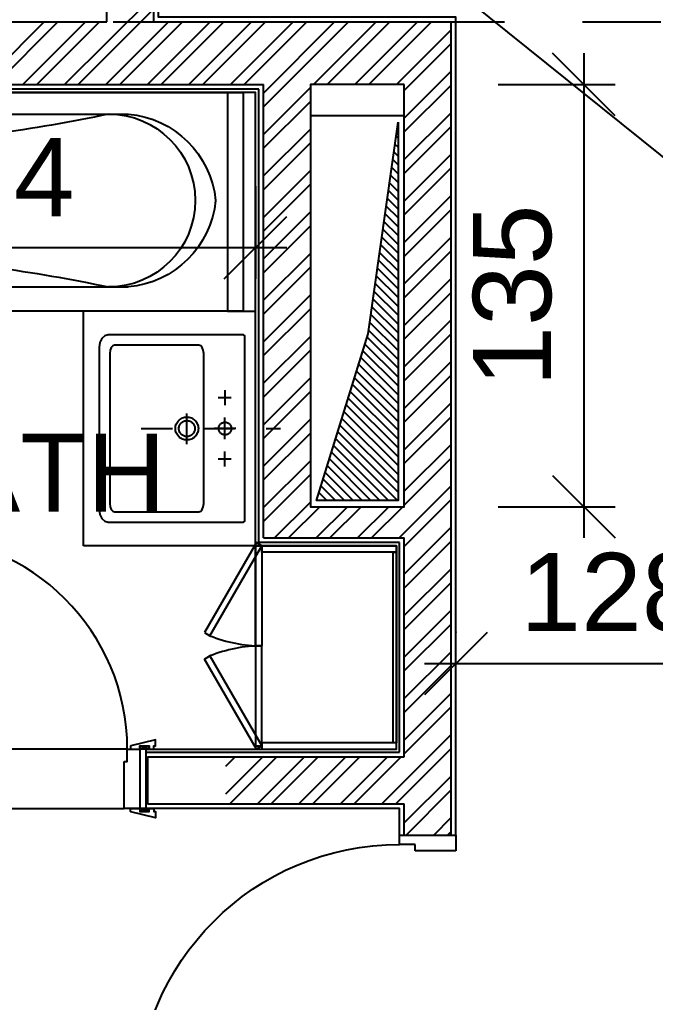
# Model space of a CAD drawing. Extents: x 83 to 143.2, y -2.6 to 70.8.
# Drawn here: x 123.179 to 125.21, y 28.605 to 31.747 of the extents above; entities that cross this region are included whole.
import ezdxf
from ezdxf.enums import TextEntityAlignment as Align

# ---------------------------------------------------------------- set-up
doc = ezdxf.new("R2010")
doc.units = 0
doc.header["$MEASUREMENT"] = 0
doc.header["$PDMODE"] = 3
doc.header["$PDSIZE"] = 0.3
for name, pattern in [('AXIS_100$0$A-AXIS$0$PHANTOM', [2.5, 1.25, -0.25, 0.25, -0.25, 0.25, -0.25]), ('CENTER', [2, 1.25, -0.25, 0.25, -0.25]), ('DASHDOTX2', [50.8, 25.4, -12.7, 0, -12.7]), ('HIDDEN2', [0.1875, 0.125, -0.0625])]:
    doc.linetypes.add(name, pattern=pattern)
doc.layers.get('0').update_dxf_attribs({"linetype": 'CONTINUOUS'})
doc.layers.get('DEFPOINTS').update_dxf_attribs({"linetype": 'CONTINUOUS'})
for name, color, linetype in [('A-AXIS-SANITARY', 10, 'DASHDOTX2'), ('A-closet', 252, 'CONTINUOUS'), ('a-dim', 3, 'CONTINUOUS'), ('A-DOORS', 1, 'CONTINUOUS'), ('A-FLOR-PFIX', 61, 'CONTINUOUS'), ('A-FURN-CLOS', 1, 'CONTINUOUS'), ('A-HATCH-WALL', 8, 'CONTINUOUS'), ('A-NOMENCLATURE', 3, 'CONTINUOUS'), ('A-PLASTER', 8, 'CONTINUOUS'), ('A-PORTE', 1, 'CONTINUOUS'), ('A-SANIT', 95, 'CONTINUOUS'), ('A-SECT-TILE', 12, 'CONTINUOUS'), ('a-shaft', 251, 'CONTINUOUS'), ('A-WALL', 4, 'CONTINUOUS'), ('AXIS_100$0$A-AXIS-100', 10, 'AXIS_100$0$A-AXIS$0$PHANTOM'), ('S-7TH$0$A-SHAFT 7-8', 8, 'CONTINUOUS'), ('S-8TH$0$A-SHAFT 7-8', 8, 'CONTINUOUS')]:
    doc.layers.add(name, color=color, linetype=linetype)
doc.styles.add('A100-STEXT', font='ARIAL.TTF', dxfattribs={"height": 0.25})
doc.dimstyles.new('A100-DIM', dxfattribs={"dimtxt": 0.25, "dimasz": 0.2, "dimexe": 0.1, "dimexo": 0.3, "dimgap": 0.1, "dimtad": 1, "dimlfac": 100, "dimrnd": 0.5, "dimdsep": 46, "dimtxsty": 'A100-STEXT', "dimblk1": 'OBLIQUE', "dimblk2": 'OBLIQUE', "dimsah": 1, "dimcen": -0.05, "dimdle": 0.1, "dimclrd": 15, "dimclre": 15, "dimclrt": 256, "dimadec": 0, "dimazin": 0, "dimtfac": 0.28, "dimtix": 1, "dimtmove": 2, "dimatfit": 3, "dimldrblk": 'OBLIQUE', "dimfxl": 0, "dimtolj": 1, "dimarcsym": 0})
pattern_1 = [(315, (-338284.897307, -23743.371716), (0.0141421356237, 0.0141421356237), [])]

# ---------------------------------------------------------------- blocks, each defined once
blk = doc.blocks.new('P90E18D')
at = {"layer": 'A-PORTE'}
for p, q in [((0, 0), (0.05, 0)), ((0, -0.18), (0, 0)), ((0.05, 0), (0.05, -0.13)), ((0.9, 0), (0.85, 0)), ((0.85, 0), (0.85, -0.13)), ((0.9, -0.18), (0.9, 0)), ((0.05, -0.13), (0.03, -0.13)), ((0.03, -0.13), (0.03, -0.18)), ((0.85, -0.13), (0.87, -0.13)), ((0.87, -0.13), (0.87, -0.18)), ((0.03, -0.18), (0, -0.18)), ((0.06, -0.18), (0.02, -0.18)), ((0.03, -0.18), (0.03, -1.02)), ((0.06, -1.02), (0.06, -0.18)), ((0.87, -0.18), (0.9, -0.18))]:
    blk.add_line(p, q, dxfattribs=at)
blk.add_arc((0.03, -0.18), 0.84, 270, 360, dxfattribs=at)
blk = doc.blocks.new('bathtub')
at = {"layer": 'A-SANIT'}
for p, q in [((-0.7, 0), (-0.7, 1.7)), ((0, 0), (0, 1.7)), ((-0.6305, 1.3586), (-0.6305, 0.3667)), ((-0.5761, 1.3825), (-0.5761, 0.9759)), ((-0.1322, 1.3819), (-0.1322, 0.9753)), ((-0.0778, 1.3586), (-0.0778, 0.3667)), ((-0.6305, 0.9759), (-0.5761, 0.9759)), ((-0.0778, 0.9753), (-0.1322, 0.9753)), ((-0.6305, 0.937), (-0.5916, 0.937)), ((-0.5761, 0.9214), (-0.5761, 0.8903)), ((-0.1322, 0.9208), (-0.1322, 0.8897)), ((-0.0778, 0.9364), (-0.1167, 0.9364)), ((-0.6305, 0.8747), (-0.5916, 0.8747)), ((-0.0778, 0.8742), (-0.1167, 0.8742)), ((-0.6305, 0.8359), (-0.5851, 0.8359)), ((-0.0778, 0.8353), (-0.1232, 0.8353))]:
    blk.add_line(p, q, dxfattribs=at)
blk.add_lwpolyline([(0, 1.7), (-0.7, 1.7), (-0.7, 0), (0, 0)], close=True, dxfattribs=at)
for centre, radius, start, end in [((-0.3498, 1.3363), 0.2816, 90.8902, 175.4646), ((-0.3573, 1.3377), 0.2803, 4.283, 89.3622), ((-0.3661, 1.3819), 0.21, 86.743, 180), ((-0.3422, 1.3819), 0.21, 0, 93.257), ((-0.5916, 0.9214), 0.0156, 0, 90), ((-0.1167, 0.9208), 0.0156, 90, 180), ((-0.5916, 0.8903), 0.0156, 270, 0), ((-0.1167, 0.8897), 0.0156, 180, 270), ((-0.5851, 0.8203), 0.0156, 23.3684, 90), ((-0.6191, 0.8056), 0.0526, 349.51, 23.3684), ((-0.0892, 0.805), 0.0526, 156.6316, 190.49), ((-0.1232, 0.8197), 0.0156, 90, 156.6316), ((-5.5617, 1.4689), 5.0395, 348.0986, 352.3207), ((4.8534, 1.4689), 5.0395, 187.6793, 191.9014), ((-0.3542, 0.4296), 0.2764, 180, 0), ((-0.3245, 0.3937), 0.3073, 185.0523, 264.4541), ((-0.3838, 0.3937), 0.3073, 275.5459, 354.9477)]:
    blk.add_arc(centre, radius, start, end, dxfattribs=at)
blk = doc.blocks.new('A$C45807027')
at = {"layer": 'A-DOORS'}
for p, q in [((0, 0.009), (-0.009, -0.019)), ((-0.009, 0.009), (0, -0.019)), ((0.19, 0.009), (0.199, -0.019)), ((0.199, 0.009), (0.19, -0.019)), ((0.68, 0.0005), (0.68, 0.0195)), ((0.6805, 0.02), (0.8, 0.02)), ((0.8, -0.003), (0.8, 0.023)), ((0.8, 0.023), (0.805, 0.023)), ((0.815, 0.023), (0.82, 0.023)), ((0.82, -0.003), (0.82, 0.023)), ((0.82, 0.02), (0.8345, 0.02)), ((0.835, 0.0005), (0.835, 0.0195)), ((0.6805, 0), (0.8, 0)), ((0.8, -0.003), (0.8025, -0.003)), ((0.8025, -0.05), (0.8025, -0.003)), ((0.8175, -0.05), (0.8175, -0.003)), ((0.8175, -0.003), (0.82, -0.003)), ((0.82, 0), (0.8345, 0)), ((0.19, -0.11), (0.19, -0.06)), ((0.19, -0.06), (0.31, -0.06)), ((0.75, -0.06), (0.31, -0.06)), ((0.673, -0.06), (0.55, -0.06)), ((0.87, -0.06), (0.75, -0.06)), ((0.79, -0.06), (0.79, -0.052)), ((0.79, -0.06), (0.83, -0.06)), ((0.792, -0.05), (0.828, -0.05)), ((0.83, -0.06), (0.83, -0.052)), ((0.87, -0.11), (0.87, -0.06)), ((0.31, -0.11), (0.19, -0.11)), ((0.31, -0.11), (0.75, -0.11)), ((0.673, -0.11), (0.55, -0.11)), ((0.75, -0.11), (0.87, -0.11)), ((0.79, -0.11), (0.79, -0.118)), ((0.79, -0.11), (0.83, -0.11)), ((0.792, -0.12), (0.828, -0.12)), ((0.8025, -0.12), (0.8025, -0.167)), ((0.8175, -0.12), (0.8175, -0.167)), ((0.83, -0.11), (0.83, -0.118)), ((0.68, -0.1705), (0.68, -0.1895)), ((0.6805, -0.17), (0.8, -0.17)), ((0.8, -0.167), (0.8, -0.193)), ((0.8, -0.167), (0.8025, -0.167)), ((0.8175, -0.167), (0.82, -0.167)), ((0.82, -0.167), (0.82, -0.193)), ((0.82, -0.17), (0.8345, -0.17)), ((0.835, -0.1705), (0.835, -0.1895)), ((0.6805, -0.19), (0.8, -0.19)), ((0.8, -0.193), (0.805, -0.193)), ((0.815, -0.193), (0.82, -0.193)), ((0.82, -0.19), (0.8345, -0.19)), ((0, -0.809), (-0.009, -0.781)), ((-0.009, -0.809), (0, -0.781)), ((0.19, -0.809), (0.199, -0.781)), ((0.199, -0.809), (0.19, -0.781))]:
    blk.add_line(p, q, dxfattribs=at)
at = {"layer": 'A-DOORS', "color": 8}
for p, q in [((0.19, -0.74), (0.19, -0.06)), ((0, -0.07), (0, -0.73))]:
    blk.add_line(p, q, dxfattribs=at)
at = {"layer": 'A-DOORS'}
for points in [[(0, 0.01), (0, 0.025), (-0.01, 0.025), (-0.01, 0.03), (-0.03, 0.03), (-0.0104, -0.0482, 0.381769), (-0.0084, -0.05), (0, -0.05), (0, -0.02), (-0.01, -0.02), (-0.01, 0.01), (0, 0.01)], [(0.19, 0.01), (0.19, 0.025), (0.2, 0.025), (0.2, 0.03), (0.22, 0.03), (0.2004, -0.0482, -0.381769), (0.1984, -0.05), (0.19, -0.05), (0.19, -0.02), (0.2, -0.02), (0.2, 0.01), (0.19, 0.01)], [(0, -0.81), (0, -0.825), (-0.01, -0.825), (-0.01, -0.83), (-0.03, -0.83), (-0.0104, -0.7518, -0.381769), (-0.0084, -0.75), (0, -0.75), (0, -0.78), (-0.01, -0.78), (-0.01, -0.81), (0, -0.81)], [(0.19, -0.81), (0.19, -0.825), (0.2, -0.825), (0.2, -0.83), (0.22, -0.83), (0.2004, -0.7518, 0.381769), (0.1984, -0.75), (0.19, -0.75), (0.19, -0.78), (0.2, -0.78), (0.2, -0.81), (0.19, -0.81)]]:
    blk.add_lwpolyline(points, format="xyb", dxfattribs=at)
for points in [[(0, 0.009), (0, -0.019), (-0.009, -0.019), (-0.009, 0.009)], [(0.19, 0.009), (0.19, -0.019), (0.199, -0.019), (0.199, 0.009)], [(0, -0.809), (0, -0.781), (-0.009, -0.781), (-0.009, -0.809)], [(0.19, -0.809), (0.19, -0.781), (0.199, -0.781), (0.199, -0.809)]]:
    blk.add_lwpolyline(points, close=True, dxfattribs=at)
for points in [[(0, 0), (0.19, 0), (0.19, -0.02), (0, -0.02), (0, 0)], [(0.19, -0.02), (0, -0.02), (0, -0.07), (0.15, -0.07)], [(0.15, -0.07), (0.15, -0.06), (0.19, -0.06), (0.19, -0.02)], [(0.19, -0.78), (0, -0.78), (0, -0.73), (0.15, -0.73)], [(0.15, -0.73), (0.15, -0.74), (0.19, -0.74), (0.19, -0.78)], [(0, -0.8), (0.19, -0.8), (0.19, -0.78), (0, -0.78), (0, -0.8)]]:
    blk.add_lwpolyline(points, dxfattribs=at)
blk.add_arc((0.1897, -0.0597), 0.6803, 270.0254, 359.9746, dxfattribs=at)
at = {"layer": 'A-DOORS', "extrusion": (0, 0, -1)}
for centre, major_axis, start_param, end_param in [((0.6805, 0.0195), (-0.000354, 0.000354), 5.497787, 7.068583), ((0.6805, 0.0005), (0.000354, 0.000354), 2.356194, 3.926991), ((0.81, 0.0306), (-0.00642, 0.00642), 3.344077, 4.509904), ((0.8345, 0.0195), (0.000354, 0.000354), -0.785398, 0.785398), ((0.8345, 0.0005), (-0.000354, 0.000354), 2.356194, 3.926991), ((0.81, -0.021), (-0.0138, 0.0138), 0.390607, 1.180189), ((0.792, -0.052), (-0.00141, 0.00141), 5.497787, 7.068583), ((0.828, -0.052), (0.00141, 0.00141), -0.785398, 0.785398), ((0.792, -0.118), (-0.00141, 0.00141), 3.926991, 5.497787), ((0.828, -0.118), (-0.00141, 0.00141), 2.356194, 3.926991), ((0.6805, -0.1705), (-0.000354, 0.000354), 5.497787, 7.068583), ((0.81, -0.149), (-0.0138, 0.0138), 3.5322, 4.321782), ((0.8345, -0.1705), (0.000354, 0.000354), -0.785398, 0.785398), ((0.6805, -0.1895), (0.000354, 0.000354), 2.356194, 3.926991), ((0.81, -0.2006), (-0.00642, 0.00642), 0.202485, 1.368312), ((0.8345, -0.1895), (0.000354, 0.000354), 0.785398, 2.356194)]:
    blk.add_ellipse(centre, major_axis=major_axis, ratio=1, start_param=start_param, end_param=end_param, dxfattribs=at)
blk = doc.blocks.new('A$C110900A5')
at = {"layer": 'A-AXIS-SANITARY', "linetype": 'CENTER', "ltscale": 0.1}
blk.add_line((294.5, -331.2), (294.5, 114.1), dxfattribs=at)
blk.add_lwpolyline([(244.7, -184.8), (342.1, -184.8)], dxfattribs=at)
at = {"layer": 'A-FLOR-PFIX'}
for points in [[(594.2, -3.5), (594.2, -4.8), (594.2, -8.4), (594.2, -22.1), (594.2, -43.4), (594.2, -71.1), (594.2, -103.8), (594.2, -140.3), (594.2, -219.7), (594.2, -299), (594.2, -335.6), (594.2, -368.3), (594.2, -395.9), (594.2, -417.3), (594.2, -431), (594.2, -434.6), (594.2, -435.8), (591.1, -447.3), (582.6, -456.6), (570, -462.9), (554.5, -465.2), (553, -465.2), (548.6, -465.2), (541.6, -465.2), (532.1, -465.2), (506.5, -465.2), (473.2, -465.2), (433.9, -465.2), (390, -465.2), (294.5, -465.2), (199, -465.2), (155.1, -465.2), (115.8, -465.2), (82.5, -465.2), (56.9, -465.2), (47.4, -465.2), (40.4, -465.2), (36, -465.2), (34.5, -465.2), (19.1, -462.9), (6.4, -456.6), (-2.1, -447.3), (-5.2, -435.8), (-5.2, -434.6), (-5.2, -431), (-5.2, -417.3), (-5.2, -395.9), (-5.2, -368.3), (-5.2, -335.6), (-5.2, -299), (-5.2, -219.7), (-5.2, -140.3), (-5.2, -103.8), (-5.2, -71.1), (-5.2, -43.4), (-5.2, -22.1), (-5.2, -8.4), (-5.2, -4.8), (-5.2, -3.5), (-1.7, 0), (0, 0), (5, 0), (12.9, 0), (23.8, 0), (37.2, 0), (53, 0), (90.9, 0), (135.7, 0), (185.7, 0), (294.5, 0), (403.3, 0), (453.3, 0), (498.2, 0), (536, 0), (551.8, 0), (565.3, 0), (576.1, 0), (584.1, 0), (589, 0), (590.7, 0), (594.2, -3.5)], [(294.5, -28.9), (294.5, -97.7)], [(196.6, -43.2), (196.6, -85)], [(314.7, -63), (314.6, -61), (314.3, -59), (313.8, -57), (313.1, -55.2), (312.3, -53.4), (311.3, -51.7), (310.1, -50.2), (308.8, -48.7), (307.4, -47.4), (305.8, -46.3), (304.1, -45.2), (302.4, -44.4), (300.5, -43.7), (298.6, -43.2), (296.6, -42.9), (294.5, -42.8), (292.4, -42.9), (290.4, -43.2), (288.5, -43.7), (286.6, -44.4), (284.9, -45.2), (283.2, -46.3), (281.6, -47.4), (280.2, -48.7), (278.9, -50.2), (277.7, -51.7), (276.7, -53.4), (275.9, -55.2), (275.2, -57), (274.7, -59), (274.4, -61), (274.3, -63), (274.4, -65.1), (274.7, -67.1), (275.2, -69), (275.9, -70.9), (276.7, -72.7), (277.7, -74.3), (278.9, -75.9), (280.2, -77.3), (281.6, -78.6), (283.2, -79.8), (284.9, -80.8), (286.6, -81.7), (288.5, -82.4), (290.4, -82.9), (292.4, -83.2), (294.5, -83.3), (296.6, -83.2), (298.6, -82.9), (300.5, -82.4), (302.4, -81.7), (304.1, -80.8), (305.8, -79.8), (307.4, -78.6), (308.8, -77.3), (310.1, -75.9), (311.3, -74.3), (312.3, -72.7), (313.1, -70.9), (313.8, -69), (314.3, -67.1), (314.6, -65.1), (314.7, -63), (314.7, -63)], [(392.5, -43.2), (392.5, -85)], [(172.9, -63), (221.3, -63)], [(260.6, -63), (329.4, -63)], [(417.2, -63), (368.8, -63)], [(561.1, -415.8), (559, -421.8), (553.3, -426.7), (544.9, -430), (534.5, -431.2), (533.1, -431.2), (529.1, -431.2), (522.6, -431.2), (513.9, -431.2), (503, -431.2), (490.2, -431.2), (459.5, -431.2), (423.2, -431.2), (382.6, -431.2), (294.5, -431.2), (206.4, -431.2), (165.9, -431.2), (129.5, -431.2), (98.8, -431.2), (86, -431.2), (75.2, -431.2), (66.4, -431.2), (59.9, -431.2), (55.9, -431.2), (54.5, -431.2), (44.2, -430), (35.7, -426.7), (30, -421.8), (27.9, -415.8), (27.9, -412.8), (27.9, -404.2), (27.9, -390.9), (27.9, -373.7), (27.9, -353.3), (27.9, -330.6), (27.9, -281.1), (27.9, -231.7), (27.9, -209), (27.9, -188.6), (27.9, -171.3), (27.9, -158.1), (27.9, -149.5), (27.9, -146.5), (30, -140.5), (35.7, -135.6), (44.2, -132.3), (54.5, -131.1), (55.9, -131.1), (59.9, -131.1), (66.4, -131.1), (75.2, -131.1), (86, -131.1), (98.8, -131.1), (129.5, -131.1), (165.9, -131.1), (206.4, -131.1), (294.5, -131.1), (382.6, -131.1), (423.2, -131.1), (459.5, -131.1), (490.2, -131.1), (503, -131.1), (513.9, -131.1), (522.6, -131.1), (529.1, -131.1), (533.1, -131.1), (534.5, -131.1), (544.9, -132.3), (553.3, -135.6), (559, -140.5), (561.1, -146.5), (561.1, -149.5), (561.1, -158.1), (561.1, -171.3), (561.1, -188.6), (561.1, -209), (561.1, -231.7), (561.1, -281.1), (561.1, -330.6), (561.1, -353.3), (561.1, -373.7), (561.1, -390.9), (561.1, -404.2), (561.1, -412.8), (561.1, -415.8), (561.1, -415.8)], [(331.2, -184.8), (331, -181), (330.4, -177.4), (329.5, -173.9), (328.3, -170.5), (326.8, -167.3), (324.9, -164.3), (322.8, -161.5), (320.4, -158.9), (317.8, -156.5), (315, -154.4), (312, -152.5), (308.8, -151), (305.4, -149.8), (301.9, -148.9), (298.3, -148.3), (294.5, -148.1), (290.8, -148.3), (287.1, -148.9), (283.6, -149.8), (280.2, -151), (277, -152.5), (274, -154.4), (271.2, -156.5), (268.6, -158.9), (266.2, -161.5), (264.1, -164.3), (262.3, -167.3), (260.7, -170.5), (259.5, -173.9), (258.6, -177.4), (258, -181), (257.8, -184.8), (258, -188.5), (258.6, -192.2), (259.5, -195.7), (260.7, -199.1), (262.3, -202.3), (264.1, -205.3), (266.2, -208.1), (268.6, -210.7), (271.2, -213.1), (274, -215.2), (277, -217), (280.2, -218.6), (283.6, -219.8), (287.1, -220.7), (290.8, -221.3), (294.5, -221.5), (298.3, -221.3), (301.9, -220.7), (305.4, -219.8), (308.8, -218.6), (312, -217), (315, -215.2), (317.8, -213.1), (320.4, -210.7), (322.8, -208.1), (324.9, -205.3), (326.8, -202.3), (328.3, -199.1), (329.5, -195.7), (330.4, -192.2), (331, -188.5), (331.2, -184.8), (331.2, -184.8)], [(320.1, -184.8), (320, -182.2), (319.6, -179.6), (318.9, -177.2), (318.1, -174.8), (317, -172.6), (315.7, -170.5), (314.2, -168.5), (312.6, -166.7), (310.8, -165.1), (308.8, -163.6), (306.7, -162.3), (304.5, -161.2), (302.1, -160.4), (299.7, -159.7), (297.1, -159.3), (294.5, -159.2), (291.9, -159.3), (289.4, -159.7), (286.9, -160.4), (284.5, -161.2), (282.3, -162.3), (280.2, -163.6), (278.2, -165.1), (276.4, -166.7), (274.8, -168.5), (273.3, -170.5), (272, -172.6), (270.9, -174.8), (270.1, -177.2), (269.4, -179.6), (269, -182.2), (268.9, -184.8), (269, -187.4), (269.4, -190), (270.1, -192.4), (270.9, -194.8), (272, -197), (273.3, -199.1), (274.8, -201.1), (276.4, -202.9), (278.2, -204.5), (280.2, -206), (282.3, -207.3), (284.5, -208.4), (286.9, -209.2), (289.4, -209.9), (291.9, -210.2), (294.5, -210.4), (297.1, -210.2), (299.7, -209.9), (302.1, -209.2), (304.5, -208.4), (306.7, -207.3), (308.8, -206), (310.8, -204.5), (312.6, -202.9), (314.2, -201.1), (315.7, -199.1), (317, -197), (318.1, -194.8), (318.9, -192.4), (319.6, -190), (320, -187.4), (320.1, -184.8), (320.1, -184.8)]]:
    blk.add_lwpolyline(points, dxfattribs=at)
blk = doc.blocks.new('_OBLIQUE')
at = {"color": 0, "linetype": 'ByBlock'}
blk.add_line((-0.5, -0.5), (0.5, 0.5), dxfattribs=at)
blk = doc.blocks.new('*D124')
at = {"layer": 'a-dim', "color": 15, "lineweight": -2}
for p, q in [((124.1078, 31.84), (124.1078, 32.1994)), ((124.4078, 31.84), (124.4078, 32.1994)), ((124.1078, 32.0994), (123.9078, 32.0994)), ((124.1078, 32.0994), (124.4078, 32.0994)), ((124.4078, 32.0994), (124.6078, 32.0994))]:
    blk.add_line(p, q, dxfattribs=at)
at = {"layer": 'DEFPOINTS', "color": 0}
for p in [(124.4078, 32.0994), (124.1078, 31.54), (124.4078, 31.54)]:
    blk.add_point(p, dxfattribs=at)
at = {"layer": 'a-dim', "color": 15, "lineweight": -2, "xscale": 0.2, "yscale": 0.2, "zscale": 0.2}
blk.add_blockref('_OBLIQUE', (124.1078, 32.0994), dxfattribs=at)
at = {"layer": 'a-dim', "color": 15, "lineweight": -2, "xscale": 0.2, "yscale": 0.2, "zscale": 0.2, "rotation": 180}
blk.add_blockref('_OBLIQUE', (124.4078, 32.0994), dxfattribs=at)
at = {"layer": 'a-dim', "insert": (124.2578, 32.3272), "char_height": 0.25, "attachment_point": 5, "style": 'A100-STEXT'}
blk.add_mtext('\\A1;30', dxfattribs=at)
blk = doc.blocks.new('*D125')
at = {"layer": 'a-dim', "color": 15, "lineweight": -2}
for p, q in [((124.9817, 31.64), (124.9817, 30.09)), ((124.7078, 31.54), (125.0817, 31.54)), ((124.7078, 30.19), (125.0817, 30.19))]:
    blk.add_line(p, q, dxfattribs=at)
at = {"layer": 'DEFPOINTS', "color": 0}
for p in [(124.4078, 31.54), (124.4078, 30.19), (124.9817, 30.19)]:
    blk.add_point(p, dxfattribs=at)
at = {"layer": 'a-dim', "color": 15, "lineweight": -2, "xscale": 0.2, "yscale": 0.2, "zscale": 0.2}
for p, rotation in [((124.9817, 31.54), 90), ((124.9817, 30.19), 270)]:
    blk.add_blockref('_OBLIQUE', p, dxfattribs=dict(at, rotation=rotation))
at = {"layer": 'a-dim', "insert": (124.7539, 30.865), "char_height": 0.25, "attachment_point": 5, "rotation": 90, "style": 'A100-STEXT'}
blk.add_mtext('\\A1;135', dxfattribs=at)
blk = doc.blocks.new('*D127')
at = {"layer": 'a-dim', "color": 15, "lineweight": -2}
for p, q in [((122.1928, 31.215), (122.1928, 30.9184)), ((123.9328, 31.215), (123.9328, 30.9184)), ((122.0928, 31.0184), (124.0328, 31.0184))]:
    blk.add_line(p, q, dxfattribs=at)
at = {"layer": 'DEFPOINTS', "color": 0}
for p in [(122.1928, 31.515), (123.9328, 31.515), (123.9328, 31.0184)]:
    blk.add_point(p, dxfattribs=at)
at = {"layer": 'a-dim', "color": 15, "lineweight": -2, "xscale": 0.2, "yscale": 0.2, "zscale": 0.2, "rotation": 180}
blk.add_blockref('_OBLIQUE', (122.1928, 31.0184), dxfattribs=at)
at = {"layer": 'a-dim', "color": 15, "lineweight": -2, "xscale": 0.2, "yscale": 0.2, "zscale": 0.2}
blk.add_blockref('_OBLIQUE', (123.9328, 31.0184), dxfattribs=at)
at = {"layer": 'a-dim', "insert": (123.0628, 31.2439), "char_height": 0.25, "attachment_point": 5, "style": 'A100-STEXT'}
blk.add_mtext('\\A1;174', dxfattribs=at)
blk = doc.blocks.new('*D128')
at = {"layer": 'a-dim', "color": 15, "lineweight": -2}
for p, q in [((124.5728, 29.79), (124.5728, 29.7879)), ((125.8578, 29.79), (125.8578, 29.7879)), ((125.9578, 29.6879), (124.4728, 29.6879))]:
    blk.add_line(p, q, dxfattribs=at)
at = {"layer": 'DEFPOINTS', "color": 0}
for p in [(124.5728, 29.6879), (124.5728, 29.49), (125.8578, 29.49)]:
    blk.add_point(p, dxfattribs=at)
at = {"layer": 'a-dim', "color": 15, "lineweight": -2, "xscale": 0.2, "yscale": 0.2, "zscale": 0.2}
for p, rotation in [((124.5728, 29.6879), 180.0000000002977), ((125.8578, 29.6879), 2.97681879146694e-10)]:
    blk.add_blockref('_OBLIQUE', p, dxfattribs=dict(at, rotation=rotation))
at = {"layer": 'a-dim', "insert": (125.2153, 29.9155), "char_height": 0.25, "attachment_point": 5, "style": 'A100-STEXT'}
blk.add_mtext('\\A1;128.5', dxfattribs=at)
blk = doc.blocks.new('*D223')
at = {"layer": 'A-NOMENCLATURE', "color": 15, "lineweight": -2}
for p, q in [((121.931, 32.04), (121.931, 32.0477)), ((123.4578, 32.04), (123.4578, 32.0477)), ((121.831, 31.9477), (123.5578, 31.9477))]:
    blk.add_line(p, q, dxfattribs=at)
at = {"layer": 'DEFPOINTS', "color": 0}
for p in [(123.4578, 31.9477), (121.931, 31.74), (123.4578, 31.74)]:
    blk.add_point(p, dxfattribs=at)
at = {"layer": 'A-NOMENCLATURE', "color": 15, "lineweight": -2, "xscale": 0.2, "yscale": 0.2, "zscale": 0.2, "rotation": 180}
blk.add_blockref('_OBLIQUE', (121.931, 31.9477), dxfattribs=at)
at = {"layer": 'A-NOMENCLATURE', "color": 15, "lineweight": -2, "xscale": 0.2, "yscale": 0.2, "zscale": 0.2}
blk.add_blockref('_OBLIQUE', (123.4578, 31.9477), dxfattribs=at)
at = {"layer": 'A-NOMENCLATURE', "insert": (122.6944, 32.1753), "char_height": 0.25, "attachment_point": 5, "style": 'A100-STEXT'}
blk.add_mtext('\\A1;152.5', dxfattribs=at)

msp = doc.modelspace()

# ---------------------------------------------------------------- hatches: boundary and pattern name
at = {"layer": 'a-shaft'}
h = msp.add_hatch(dxfattribs=at)
h.set_pattern_fill('_USER,_O', color=256, scale=0.02, angle=315, pattern_type=0)
h.set_pattern_definition(pattern_1)
h.paths.add_polyline_path([(124.12779, 30.21), (124.38779, 30.21), (124.38779, 31.42), (124.2923, 30.74296)])
h = msp.add_hatch(dxfattribs=at)
h.set_pattern_fill('_USER,_O', color=256, scale=0.02, angle=315, pattern_type=0)
h.set_pattern_definition(pattern_1)
h.paths.add_polyline_path([(124.12779, 30.21), (124.38779, 30.21), (124.38779, 31.42), (124.2923, 30.74296)])

# ---------------------------------------------------------------- linework, layer by layer
at = {"layer": 'A-closet'}
msp.add_line((123.93279, 30.065), (123.93279, 29.415), dxfattribs=at)
at = {"layer": 'A-FLOR-PFIX'}
for p, q in [((123.38279, 30.065), (123.38279, 30.815)), ((123.93279, 30.065), (123.38279, 30.065))]:
    msp.add_line(p, q, dxfattribs=at)
msp.add_lwpolyline([(123.84279, 30.815), (123.93279, 30.815), (123.93279, 31.515), (123.84279, 31.515)], close=True, dxfattribs=at)
at = {"layer": 'A-FURN-CLOS', "color": 8, "linetype": 'HIDDEN2', "ltscale": 200}
for points in [[(123.78676, 29.77743), (123.95279, 30.065), (123.93547, 30.075), (123.76944, 29.78743)], [(123.78676, 29.71257), (123.95279, 29.425), (123.93547, 29.415), (123.76944, 29.70257)]]:
    msp.add_lwpolyline(points, close=True, dxfattribs=at)
at = {"layer": 'A-FURN-CLOS', "ltscale": 500}
for points in [[(123.95279, 30.065), (123.95279, 29.745), (123.93279, 29.745), (123.93279, 30.065)], [(123.95279, 30.065), (124.38279, 30.065), (124.38279, 30.045), (123.95279, 30.045)], [(123.95279, 29.425), (123.95279, 29.745), (123.93279, 29.745), (123.93279, 29.425)], [(123.95279, 29.415), (124.38279, 29.415), (124.38279, 29.435), (123.95279, 29.435)]]:
    msp.add_lwpolyline(points, close=True, dxfattribs=at)
msp.add_lwpolyline([(124.37279, 30.045), (124.37279, 30.045), (124.38279, 30.045), (124.38279, 29.435), (124.37279, 29.435), (124.37279, 30.045)], dxfattribs=at)
at = {"layer": 'A-FURN-CLOS', "color": 8, "linetype": 'HIDDEN2', "ltscale": 200}
for centre, start, end in [((123.95279, 30.18625), 247.89702, 270), ((123.95279, 29.30375), 90, 112.10298)]:
    msp.add_arc(centre, 0.44125, start, end, dxfattribs=at)
at = {"layer": 'A-HATCH-WALL'}
for p, q in [((123.32201, 31.54), (123.60779, 31.82579)), ((123.3662, 31.54), (123.60779, 31.78159)), ((123.05684, 31.54), (123.25684, 31.74)), ((123.10104, 31.54), (123.30104, 31.74)), ((123.18942, 31.54), (123.38942, 31.74)), ((123.23362, 31.54), (123.43362, 31.74)), ((123.45459, 31.54), (123.65459, 31.74)), ((123.49878, 31.54), (123.69878, 31.74)), ((123.58717, 31.54), (123.78717, 31.74)), ((123.63137, 31.54), (123.83137, 31.74)), ((123.71975, 31.54), (123.91975, 31.74)), ((123.76395, 31.54), (123.96395, 31.74)), ((123.85234, 31.54), (124.05234, 31.74)), ((123.89653, 31.54), (124.09653, 31.74)), ((123.95779, 31.51287), (124.18492, 31.74)), ((123.95779, 31.46868), (124.22911, 31.74)), ((124.1175, 31.54), (124.3175, 31.74)), ((124.1617, 31.54), (124.3617, 31.74)), ((124.25008, 31.54), (124.45008, 31.74)), ((124.29428, 31.54), (124.49428, 31.74)), ((124.38267, 31.54), (124.55779, 31.71513)), ((124.40779, 31.52093), (124.55779, 31.67093)), ((124.40779, 31.43254), (124.55779, 31.58254)), ((123.95779, 31.38029), (124.10779, 31.53029)), ((124.40779, 31.38835), (124.55779, 31.53835)), ((123.95779, 31.3361), (124.10779, 31.4861)), ((124.40779, 31.29996), (124.55779, 31.44996)), ((123.95779, 31.24771), (124.10779, 31.39771)), ((124.40779, 31.25577), (124.55779, 31.40577)), ((123.95779, 31.20351), (124.10779, 31.35351)), ((124.40779, 31.16738), (124.55779, 31.31738)), ((124.40779, 31.12318), (124.55779, 31.27318)), ((123.95779, 31.11513), (124.10779, 31.26513)), ((123.95779, 31.07093), (124.10779, 31.22093)), ((124.40779, 31.0348), (124.55779, 31.1848)), ((123.95779, 30.98254), (124.10779, 31.13254)), ((124.40779, 30.9906), (124.55779, 31.1406)), ((123.95779, 30.93835), (124.10779, 31.08835)), ((124.40779, 30.90221), (124.55779, 31.05221)), ((123.95779, 30.84996), (124.10779, 30.99996)), ((124.40779, 30.85802), (124.55779, 31.00802)), ((123.95779, 30.80577), (124.10779, 30.95577)), ((124.40779, 30.76963), (124.55779, 30.91963)), ((123.95779, 30.71738), (124.10779, 30.86738)), ((124.40779, 30.72544), (124.55779, 30.87544)), ((123.95779, 30.67318), (124.10779, 30.82318)), ((124.40779, 30.63705), (124.55779, 30.78705)), ((123.95779, 30.5848), (124.10779, 30.7348)), ((124.40779, 30.59285), (124.55779, 30.74285)), ((123.95779, 30.5406), (124.10779, 30.6906)), ((124.40779, 30.50447), (124.55779, 30.65447)), ((124.40779, 30.46027), (124.55779, 30.61027)), ((123.95779, 30.45221), (124.10779, 30.60221)), ((123.95779, 30.40802), (124.10779, 30.55802)), ((124.40779, 30.37188), (124.55779, 30.52188)), ((123.95779, 30.31963), (124.10779, 30.46963)), ((124.40779, 30.32769), (124.55779, 30.47769)), ((123.95779, 30.27544), (124.10779, 30.42544)), ((124.40779, 30.2393), (124.55779, 30.3893)), ((123.95779, 30.18705), (124.10779, 30.33705)), ((124.40779, 30.19511), (124.55779, 30.34511)), ((123.95779, 30.14285), (124.10779, 30.29285)), ((124.39107, 30.09), (124.55779, 30.25672)), ((123.99333, 30.09), (124.10779, 30.20447)), ((124.40779, 30.06252), (124.55779, 30.21252)), ((124.03752, 30.09), (124.13752, 30.19)), ((124.12591, 30.09), (124.22591, 30.19)), ((124.1701, 30.09), (124.2701, 30.19)), ((124.25849, 30.09), (124.35849, 30.19)), ((124.30269, 30.09), (124.40269, 30.19)), ((124.40779, 29.97414), (124.55779, 30.12414)), ((124.40779, 29.92994), (124.55779, 30.07994)), ((124.40779, 29.84155), (124.55779, 29.99155)), ((124.40779, 29.79736), (124.55779, 29.94736)), ((124.40779, 29.70897), (124.55779, 29.85897)), ((124.40779, 29.66478), (124.55779, 29.81478)), ((124.40779, 29.57639), (124.55779, 29.72639)), ((124.40779, 29.53219), (124.55779, 29.68219)), ((124.40779, 29.44381), (124.55779, 29.59381)), ((124.40779, 29.39961), (124.55779, 29.54961)), ((124.33657, 29.24), (124.55779, 29.46122)), ((124.38076, 29.24), (124.55779, 29.41703)), ((123.83779, 29.27155), (123.95624, 29.39)), ((123.83779, 29.35994), (123.86785, 29.39)), ((123.85043, 29.24), (124.00043, 29.39)), ((123.93882, 29.24), (124.08882, 29.39)), ((123.98302, 29.24), (124.13302, 29.39)), ((124.0714, 29.24), (124.2214, 29.39)), ((124.1156, 29.24), (124.2656, 29.39)), ((124.20399, 29.24), (124.35399, 29.39)), ((124.24818, 29.24), (124.39818, 29.39)), ((124.40779, 29.17864), (124.55779, 29.32864)), ((124.41335, 29.14), (124.55779, 29.28445)), ((124.50173, 29.14), (124.55779, 29.19606)), ((124.54593, 29.14), (124.55779, 29.15186))]:
    msp.add_line(p, q, dxfattribs=at)
at = {"layer": 'A-PLASTER'}
for points in [[(124.57279, 29.14), (124.57279, 31.755), (123.62279, 31.755), (123.62279, 34.01381), (124.34478, 34.91158)], [(124.39279, 29.14), (124.39279, 29.225), (123.58279, 29.225)]]:
    msp.add_lwpolyline(points, dxfattribs=at)
at = {"layer": 'A-SECT-TILE'}
for p, q in [((123.94279, 31.525), (122.18279, 31.525)), ((123.94279, 30.075), (123.94279, 31.525)), ((123.93279, 31.515), (122.19279, 31.515)), ((123.93279, 30.065), (123.93279, 31.515)), ((124.39279, 30.075), (123.94279, 30.075)), ((124.39279, 29.405), (124.39279, 30.075)), ((124.38279, 30.065), (123.93279, 30.065)), ((124.38279, 29.415), (124.38279, 30.065)), ((123.58279, 29.415), (124.38279, 29.415)), ((123.58279, 29.405), (124.39279, 29.405))]:
    msp.add_line(p, q, dxfattribs=at)
at = {"layer": 'a-shaft'}
msp.add_lwpolyline([(124.38779, 31.42), (124.38779, 30.21), (124.12779, 30.21), (124.2923, 30.74296), (124.38779, 31.42)], dxfattribs=at)
msp.add_lwpolyline([(124.38779, 31.42), (124.38779, 30.21), (124.12779, 30.21), (124.2923, 30.74296), (124.38779, 31.42)], dxfattribs=at)
at = {"layer": 'A-WALL'}
for p, q in [((123.60779, 31.74), (123.60779, 34.01909)), ((123.45779, 31.74), (123.45779, 33.59)), ((121.91779, 31.74), (123.45779, 31.74)), ((123.60779, 31.74), (124.55779, 31.74)), ((124.55779, 29.14), (124.55779, 31.74)), ((122.16779, 31.54), (123.95779, 31.54)), ((123.95779, 30.09), (123.95779, 31.54)), ((123.95779, 30.09), (124.40779, 30.09)), ((124.40779, 29.39), (124.40779, 30.09)), ((123.58779, 29.39), (123.58779, 29.24)), ((123.58779, 29.39), (124.40779, 29.39)), ((123.58779, 29.24), (124.40779, 29.24)), ((124.40779, 29.14), (124.40779, 29.24)), ((124.40779, 29.14), (124.55779, 29.14))]:
    msp.add_line(p, q, dxfattribs=at)
msp.add_lwpolyline([(124.40779, 31.54), (124.10779, 31.54), (124.10779, 30.19), (124.40779, 30.19)], close=True, dxfattribs=at)
msp.add_lwpolyline([(124.40779, 31.54), (124.10779, 31.54), (124.10779, 30.19), (124.40779, 30.19)], close=True, dxfattribs=at)
at = {"layer": 'AXIS_100$0$A-AXIS-100'}
for p, q in [((127.54157, 29.45339), (91.75227, 58.2352)), ((115.97779, 31.74), (136.85877, 31.74))]:
    msp.add_line(p, q, dxfattribs=at)
at = {"layer": 'S-7TH$0$A-SHAFT 7-8'}
msp.add_lwpolyline([(124.10779, 30.19), (124.40779, 30.19), (124.40779, 31.44), (124.10779, 31.44)], close=True, dxfattribs=at)
at = {"layer": 'S-8TH$0$A-SHAFT 7-8'}
msp.add_lwpolyline([(124.10779, 30.19), (124.40779, 30.19), (124.40779, 31.44), (124.10779, 31.44)], close=True, dxfattribs=at)

# ---------------------------------------------------------------- block references
at = {"layer": 'A-DOORS', "rotation": 90}
msp.add_blockref('A$C45807027', (122.78279, 29.225), dxfattribs=at)
at = {"layer": 'A-DOORS', "xscale": -1, "rotation": 270}
msp.add_blockref('P90E18D', (124.57279, 28.24), dxfattribs=at)
at = {"layer": 'A-FLOR-PFIX', "xscale": -1, "rotation": 90}
msp.add_blockref('bathtub', (123.89279, 30.815), dxfattribs=at)
at = {"layer": 'A-SANIT', "ltscale": 0.5, "xscale": -0.001000000000004775, "yscale": 0.001000000000004775, "zscale": 0.001, "rotation": 270}
msp.add_blockref('A$C110900A5', (123.89799, 30.1455), dxfattribs=at)

# ---------------------------------------------------------------- texts
at = {"layer": 'A-NOMENCLATURE', "style": 'A100-STEXT'}
msp.add_text('BATH', height=0.25, dxfattribs=at).set_placement((123.18054, 30.29894), align=Align.MIDDLE)

# ---------------------------------------------------------------- dimensions: what is measured, and where the dimension line sits
at = {"layer": 'a-dim'}
for p1, p2, distance, picture, middle in [((124.10779, 31.54), (124.40779, 31.54), 0.55943, '*D124', (124.25779, 32.32716)), ((124.40779, 31.54), (124.40779, 30.19), 0.57387, '*D125', (124.75393, 30.865)), ((122.19279, 31.515), (123.93279, 31.515), -0.49658, '*D127', (123.06279, 31.24393)), ((125.85779, 29.49), (124.57279, 29.49), -0.19789, '*D128', (125.21529, 29.91553))]:
    dim = msp.add_aligned_dim(p1=p1, p2=p2, distance=distance, dimstyle='A100-DIM', dxfattribs=at)
    dim.commit()
    dim.dimension.update_dxf_attribs({"geometry": picture, "text_midpoint": middle})
at = {"layer": 'A-NOMENCLATURE'}
dim = msp.add_aligned_dim(p1=(121.93102, 31.74), p2=(123.45779, 31.74), distance=0.20767, dimstyle='A100-DIM', dxfattribs=at)
dim.commit()
dim.dimension.update_dxf_attribs({"geometry": '*D223', "text_midpoint": (122.6944, 32.17531)})

doc.saveas('drawing.dxf')
